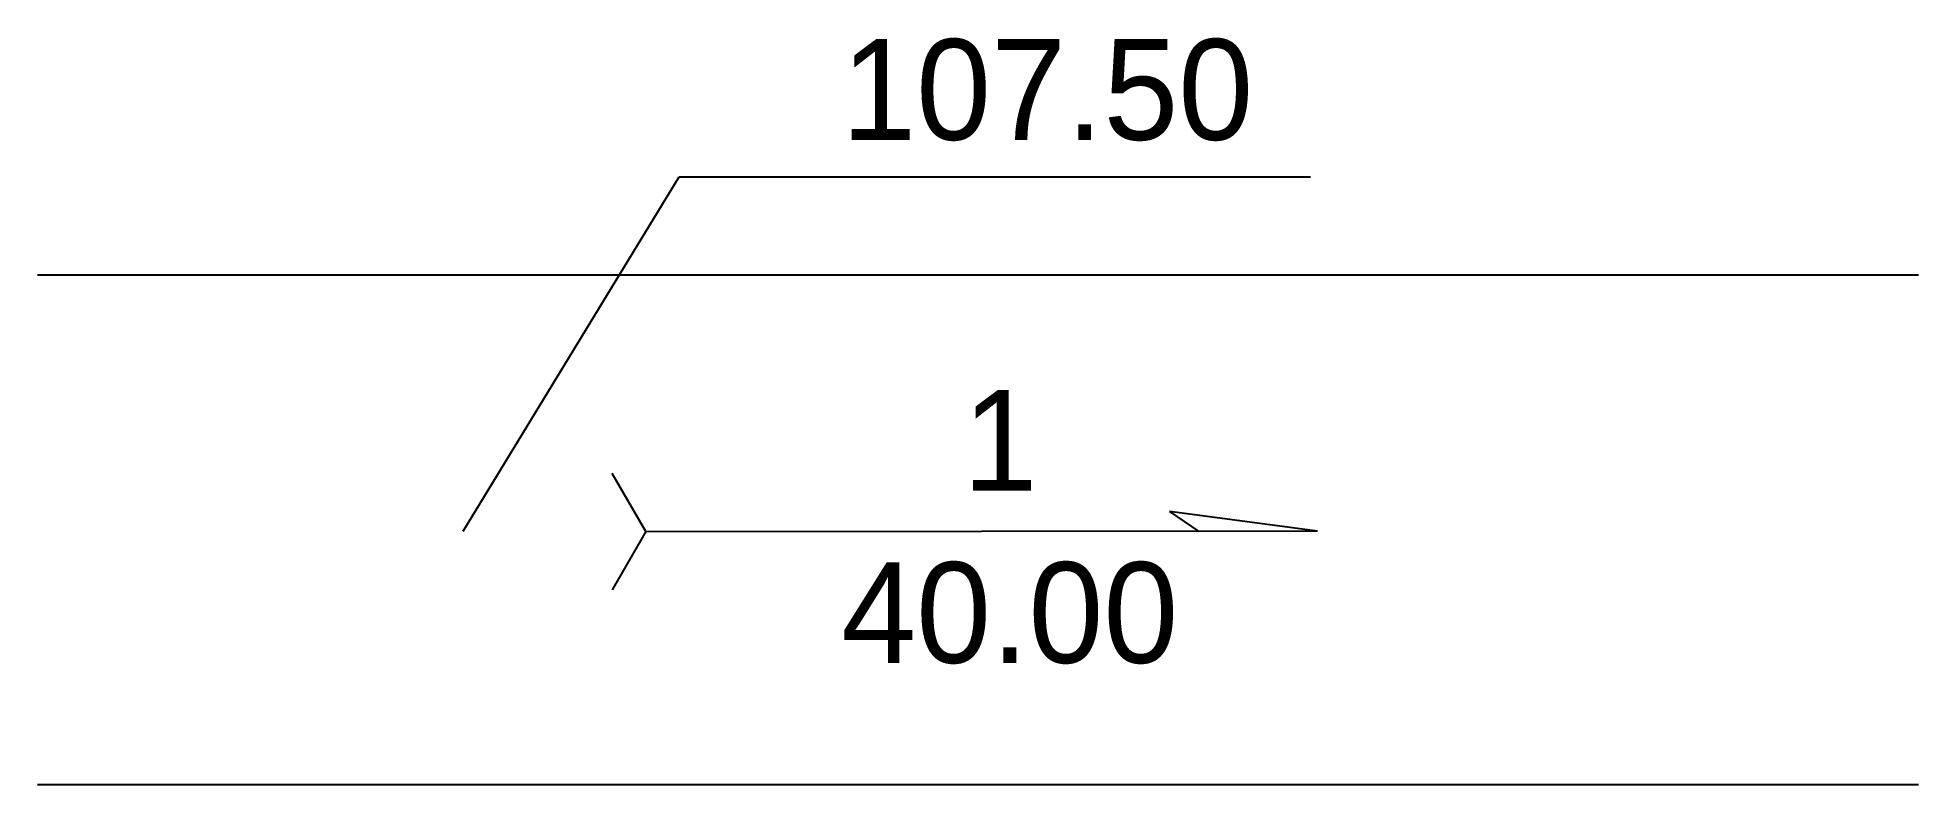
# Model space of a CAD drawing. Header units: metres. Extents: x 8 to 2809, y 12 to 1124.
import ezdxf

# ---------------------------------------------------------------- set-up
doc = ezdxf.new("R2010")
doc.units = ezdxf.units.M

# ---------------------------------------------------------------- blocks, each defined once
blk = doc.blocks.new('A$C21747073')
for p, q in [((0, 0), (9.4, 3.42)), ((0, 0), (1.97, 1.03)), ((1.97, 1.03), (1.66, 0.6))]:
    blk.add_line(p, q)
blk = doc.blocks.new('A$C50DD3678')
for q in [(0, 1.73), (0, 0)]:
    blk.add_line((0.5, 0.87), q)

msp = doc.modelspace()

# ---------------------------------------------------------------- linework, layer by layer
for p, q in [((641.73, 388.47), (963.53, 916.11)), ((963.53, 916.11), (1903.81, 916.11)), ((8.17, 770.38), (2808.89, 770.38)), ((8.17, 11.58), (2808.89, 11.58))]:
    msp.add_line(p, q)

# ---------------------------------------------------------------- block references
at = {"xscale": -100, "yscale": 100, "zscale": 100, "rotation": 20.03}
msp.add_blockref('A$C21747073', (1913.86, 388.47), dxfattribs=at)
at = {"xscale": 100, "yscale": 100, "zscale": 100}
msp.add_blockref('A$C50DD3678', (863.86, 301.32), dxfattribs=at)

# ---------------------------------------------------------------- texts
for s, p in [('107.50', (1204.89, 971.38)), ('1', (1385.9, 448.77)), ('40.00', (1204.89, 192.49))]:
    msp.add_text(s, height=150).set_placement(p)

doc.saveas('drawing.dxf')
